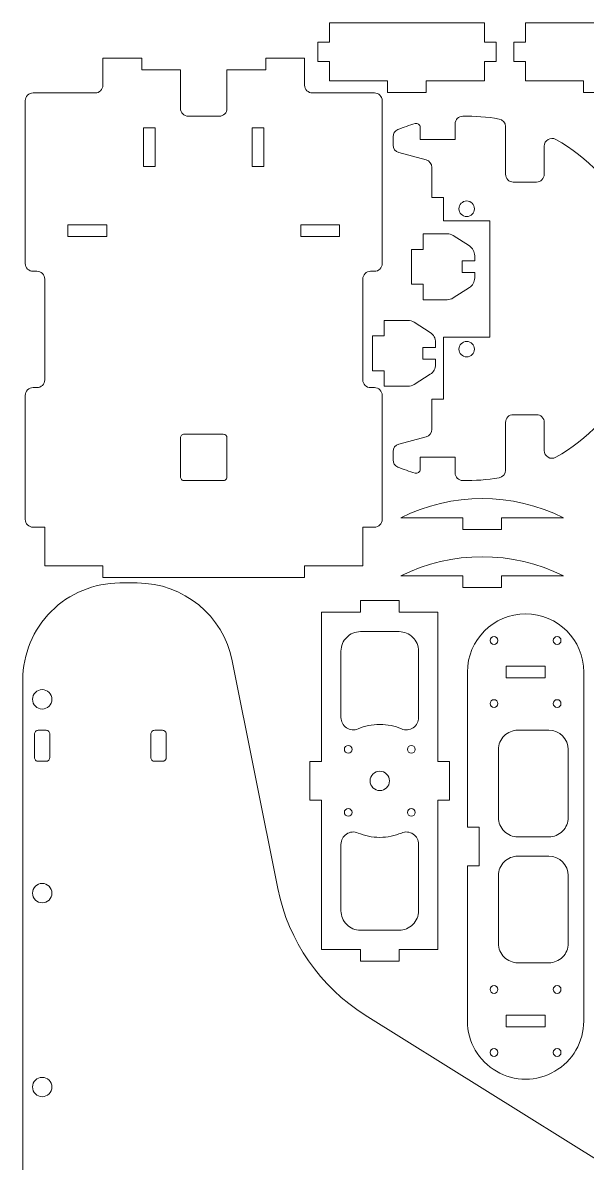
# Model space of a CAD drawing. Header units: inches. Extents: x -11.8 to 10.4, y -8.8 to 8.9.
# Drawn here: x -11.8 to -6.08, y -2.86 to 8.72 of the extents above; entities that cross this region are included whole.
import ezdxf

# ---------------------------------------------------------------- set-up
doc = ezdxf.new("R2010")
doc.units = ezdxf.units.IN
doc.header["$MEASUREMENT"] = 0
doc.layers.add('Layer 1', color=7, linetype='Continuous')

msp = doc.modelspace()

# ---------------------------------------------------------------- linework, layer by layer
at = {"layer": 'Layer 1', "color": 1, "lineweight": 9}
for points, knots in [([(-8.693, 8.131), (-8.693, 8.131), (-8.693, 8.328), (-8.693, 8.328), (-8.693, 8.328), (-8.693, 8.328), (-8.811, 8.328), (-8.811, 8.328), (-8.811, 8.328), (-8.811, 8.328), (-8.811, 8.525), (-8.811, 8.525), (-8.811, 8.525), (-8.811, 8.525), (-8.693, 8.525), (-8.693, 8.525), (-8.693, 8.525), (-8.693, 8.525), (-8.693, 8.721), (-8.693, 8.721), (-8.693, 8.721), (-8.693, 8.721), (-7.118, 8.721), (-7.118, 8.721), (-7.118, 8.721), (-7.118, 8.721), (-7.118, 8.525), (-7.118, 8.525), (-7.118, 8.525), (-7.118, 8.525), (-7, 8.525), (-7, 8.525), (-7, 8.525), (-7, 8.525), (-7, 8.328), (-7, 8.328), (-7, 8.328), (-7, 8.328), (-7.118, 8.328), (-7.118, 8.328), (-7.118, 8.328), (-7.118, 8.328), (-7.118, 8.131), (-7.118, 8.131), (-7.118, 8.131), (-7.118, 8.131), (-7.709, 8.131), (-7.709, 8.131), (-7.709, 8.131), (-7.709, 8.131), (-7.709, 8.013), (-7.709, 8.013), (-7.709, 8.013), (-7.709, 8.013), (-8.102, 8.013), (-8.102, 8.013), (-8.102, 8.013), (-8.102, 8.013), (-8.102, 8.131), (-8.102, 8.131), (-8.102, 8.131), (-8.102, 8.131), (-8.693, 8.131), (-8.693, 8.131)], [0, 0, 0, 0, 0.058824, 0.058824, 0.058824, 0.058824, 0.117647, 0.117647, 0.117647, 0.117647, 0.176471, 0.176471, 0.176471, 0.176471, 0.235294, 0.235294, 0.235294, 0.235294, 0.294118, 0.294118, 0.294118, 0.294118, 0.352941, 0.352941, 0.352941, 0.352941, 0.411765, 0.411765, 0.411765, 0.411765, 0.470588, 0.470588, 0.470588, 0.470588, 0.529412, 0.529412, 0.529412, 0.529412, 0.588235, 0.588235, 0.588235, 0.588235, 0.647059, 0.647059, 0.647059, 0.647059, 0.705882, 0.705882, 0.705882, 0.705882, 0.764706, 0.764706, 0.764706, 0.764706, 0.823529, 0.823529, 0.823529, 0.823529, 0.882353, 0.882353, 0.882353, 0.882353, 1, 1, 1, 1]), ([(-6.703, 8.131), (-6.703, 8.131), (-6.703, 8.328), (-6.703, 8.328), (-6.703, 8.328), (-6.703, 8.328), (-6.821, 8.328), (-6.821, 8.328), (-6.821, 8.328), (-6.821, 8.328), (-6.821, 8.525), (-6.821, 8.525), (-6.821, 8.525), (-6.821, 8.525), (-6.703, 8.525), (-6.703, 8.525), (-6.703, 8.525), (-6.703, 8.525), (-6.703, 8.721), (-6.703, 8.721), (-6.703, 8.721), (-6.703, 8.721), (-5.128, 8.721), (-5.128, 8.721), (-5.128, 8.721), (-5.128, 8.721), (-5.128, 8.525), (-5.128, 8.525), (-5.128, 8.525), (-5.128, 8.525), (-5.01, 8.525), (-5.01, 8.525), (-5.01, 8.525), (-5.01, 8.525), (-5.01, 8.328), (-5.01, 8.328), (-5.01, 8.328), (-5.01, 8.328), (-5.128, 8.328), (-5.128, 8.328), (-5.128, 8.328), (-5.128, 8.328), (-5.128, 8.131), (-5.128, 8.131), (-5.128, 8.131), (-5.128, 8.131), (-5.719, 8.131), (-5.719, 8.131), (-5.719, 8.131), (-5.719, 8.131), (-5.719, 8.013), (-5.719, 8.013), (-5.719, 8.013), (-5.719, 8.013), (-6.112, 8.013), (-6.112, 8.013), (-6.112, 8.013), (-6.112, 8.013), (-6.112, 8.131), (-6.112, 8.131), (-6.112, 8.131), (-6.112, 8.131), (-6.703, 8.131), (-6.703, 8.131)], [0, 0, 0, 0, 0.058824, 0.058824, 0.058824, 0.058824, 0.117647, 0.117647, 0.117647, 0.117647, 0.176471, 0.176471, 0.176471, 0.176471, 0.235294, 0.235294, 0.235294, 0.235294, 0.294118, 0.294118, 0.294118, 0.294118, 0.352941, 0.352941, 0.352941, 0.352941, 0.411765, 0.411765, 0.411765, 0.411765, 0.470588, 0.470588, 0.470588, 0.470588, 0.529412, 0.529412, 0.529412, 0.529412, 0.588235, 0.588235, 0.588235, 0.588235, 0.647059, 0.647059, 0.647059, 0.647059, 0.705882, 0.705882, 0.705882, 0.705882, 0.764706, 0.764706, 0.764706, 0.764706, 0.823529, 0.823529, 0.823529, 0.823529, 0.882353, 0.882353, 0.882353, 0.882353, 1, 1, 1, 1]), ([(-8.236, 5.017), (-8.192, 5.017), (-8.157, 4.982), (-8.157, 4.938), (-8.157, 4.938), (-8.157, 4.938), (-8.157, 3.679), (-8.157, 3.679), (-8.157, 3.679), (-8.157, 3.658), (-8.165, 3.638), (-8.18, 3.623), (-8.18, 3.623), (-8.195, 3.608), (-8.215, 3.6), (-8.236, 3.6), (-8.236, 3.6), (-8.236, 3.6), (-8.354, 3.6), (-8.354, 3.6), (-8.354, 3.6), (-8.354, 3.6), (-8.354, 3.206), (-8.354, 3.206), (-8.354, 3.206), (-8.354, 3.206), (-8.944, 3.206), (-8.944, 3.206), (-8.944, 3.206), (-8.944, 3.206), (-8.944, 3.088), (-8.944, 3.088), (-8.944, 3.088), (-8.944, 3.088), (-10.992, 3.088), (-10.992, 3.088), (-10.992, 3.088), (-10.992, 3.088), (-10.992, 3.206), (-10.992, 3.206), (-10.992, 3.206), (-10.992, 3.206), (-11.582, 3.206), (-11.582, 3.206), (-11.582, 3.206), (-11.582, 3.206), (-11.582, 3.6), (-11.582, 3.6), (-11.582, 3.6), (-11.582, 3.6), (-11.7, 3.6), (-11.7, 3.6), (-11.7, 3.6), (-11.721, 3.6), (-11.741, 3.608), (-11.756, 3.623), (-11.756, 3.623), (-11.771, 3.638), (-11.779, 3.658), (-11.779, 3.679), (-11.779, 3.679), (-11.779, 3.679), (-11.779, 4.938), (-11.779, 4.938), (-11.779, 4.938), (-11.779, 4.959), (-11.771, 4.979), (-11.756, 4.994), (-11.756, 4.994), (-11.741, 5.009), (-11.721, 5.017), (-11.7, 5.017), (-11.7, 5.017), (-11.7, 5.017), (-11.661, 5.017), (-11.661, 5.017), (-11.661, 5.017), (-11.64, 5.017), (-11.62, 5.025), (-11.605, 5.04), (-11.605, 5.04), (-11.59, 5.055), (-11.582, 5.075), (-11.582, 5.096), (-11.582, 5.096), (-11.582, 5.096), (-11.582, 6.119), (-11.582, 6.119), (-11.582, 6.119), (-11.582, 6.163), (-11.617, 6.198), (-11.661, 6.198), (-11.661, 6.198), (-11.661, 6.198), (-11.7, 6.198), (-11.7, 6.198), (-11.7, 6.198), (-11.721, 6.198), (-11.741, 6.207), (-11.756, 6.221), (-11.756, 6.221), (-11.771, 6.236), (-11.779, 6.256), (-11.779, 6.277), (-11.779, 6.277), (-11.779, 6.277), (-11.779, 7.931), (-11.779, 7.931), (-11.779, 7.931), (-11.779, 7.951), (-11.771, 7.971), (-11.756, 7.986), (-11.756, 7.986), (-11.741, 8.001), (-11.721, 8.009), (-11.7, 8.009), (-11.7, 8.009), (-11.7, 8.009), (-11.07, 8.009), (-11.07, 8.009), (-11.07, 8.009), (-11.049, 8.009), (-11.029, 8.018), (-11.015, 8.032), (-11.015, 8.032), (-11, 8.047), (-10.992, 8.067), (-10.992, 8.088), (-10.992, 8.088), (-10.992, 8.088), (-10.992, 8.364), (-10.992, 8.364), (-10.992, 8.364), (-10.992, 8.364), (-10.598, 8.364), (-10.598, 8.364), (-10.598, 8.364), (-10.598, 8.364), (-10.598, 8.245), (-10.598, 8.245), (-10.598, 8.245), (-10.598, 8.245), (-10.204, 8.245), (-10.204, 8.245), (-10.204, 8.245), (-10.204, 8.245), (-10.204, 7.852), (-10.204, 7.852), (-10.204, 7.852), (-10.204, 7.831), (-10.196, 7.811), (-10.181, 7.796), (-10.181, 7.796), (-10.166, 7.781), (-10.146, 7.773), (-10.125, 7.773), (-10.125, 7.773), (-10.125, 7.773), (-9.81, 7.773), (-9.81, 7.773), (-9.81, 7.773), (-9.79, 7.773), (-9.77, 7.781), (-9.755, 7.796), (-9.755, 7.796), (-9.74, 7.811), (-9.732, 7.831), (-9.732, 7.852), (-9.732, 7.852), (-9.732, 7.852), (-9.732, 8.245), (-9.732, 8.245), (-9.732, 8.245), (-9.732, 8.245), (-9.338, 8.245), (-9.338, 8.245), (-9.338, 8.245), (-9.338, 8.245), (-9.338, 8.364), (-9.338, 8.364), (-9.338, 8.364), (-9.338, 8.364), (-8.944, 8.364), (-8.944, 8.364), (-8.944, 8.364), (-8.944, 8.364), (-8.944, 8.088), (-8.944, 8.088), (-8.944, 8.088), (-8.944, 8.067), (-8.936, 8.047), (-8.921, 8.032), (-8.921, 8.032), (-8.907, 8.018), (-8.886, 8.009), (-8.866, 8.009), (-8.866, 8.009), (-8.866, 8.009), (-8.236, 8.009), (-8.236, 8.009), (-8.236, 8.009), (-8.192, 8.009), (-8.157, 7.974), (-8.157, 7.931), (-8.157, 7.931), (-8.157, 7.931), (-8.157, 6.277), (-8.157, 6.277), (-8.157, 6.277), (-8.157, 6.256), (-8.165, 6.236), (-8.18, 6.221), (-8.18, 6.221), (-8.195, 6.207), (-8.215, 6.198), (-8.236, 6.198), (-8.236, 6.198), (-8.236, 6.198), (-8.275, 6.198), (-8.275, 6.198), (-8.275, 6.198), (-8.296, 6.198), (-8.316, 6.19), (-8.331, 6.175), (-8.331, 6.175), (-8.346, 6.16), (-8.354, 6.14), (-8.354, 6.119), (-8.354, 6.119), (-8.354, 6.119), (-8.354, 5.096), (-8.354, 5.096), (-8.354, 5.096), (-8.354, 5.075), (-8.346, 5.055), (-8.331, 5.04), (-8.331, 5.04), (-8.316, 5.025), (-8.296, 5.017), (-8.275, 5.017), (-8.275, 5.017), (-8.275, 5.017), (-8.236, 5.017), (-8.236, 5.017)], [0, 0, 0, 0, 0.016129, 0.016129, 0.016129, 0.016129, 0.032258, 0.032258, 0.032258, 0.032258, 0.048387, 0.048387, 0.048387, 0.048387, 0.064516, 0.064516, 0.064516, 0.064516, 0.080645, 0.080645, 0.080645, 0.080645, 0.096774, 0.096774, 0.096774, 0.096774, 0.112903, 0.112903, 0.112903, 0.112903, 0.129032, 0.129032, 0.129032, 0.129032, 0.145161, 0.145161, 0.145161, 0.145161, 0.16129, 0.16129, 0.16129, 0.16129, 0.177419, 0.177419, 0.177419, 0.177419, 0.193548, 0.193548, 0.193548, 0.193548, 0.209677, 0.209677, 0.209677, 0.209677, 0.225806, 0.225806, 0.225806, 0.225806, 0.241935, 0.241935, 0.241935, 0.241935, 0.258065, 0.258065, 0.258065, 0.258065, 0.274194, 0.274194, 0.274194, 0.274194, 0.290323, 0.290323, 0.290323, 0.290323, 0.306452, 0.306452, 0.306452, 0.306452, 0.322581, 0.322581, 0.322581, 0.322581, 0.33871, 0.33871, 0.33871, 0.33871, 0.354839, 0.354839, 0.354839, 0.354839, 0.370968, 0.370968, 0.370968, 0.370968, 0.387097, 0.387097, 0.387097, 0.387097, 0.403226, 0.403226, 0.403226, 0.403226, 0.419355, 0.419355, 0.419355, 0.419355, 0.435484, 0.435484, 0.435484, 0.435484, 0.451613, 0.451613, 0.451613, 0.451613, 0.467742, 0.467742, 0.467742, 0.467742, 0.483871, 0.483871, 0.483871, 0.483871, 0.5, 0.5, 0.5, 0.5, 0.516129, 0.516129, 0.516129, 0.516129, 0.532258, 0.532258, 0.532258, 0.532258, 0.548387, 0.548387, 0.548387, 0.548387, 0.564516, 0.564516, 0.564516, 0.564516, 0.580645, 0.580645, 0.580645, 0.580645, 0.596774, 0.596774, 0.596774, 0.596774, 0.612903, 0.612903, 0.612903, 0.612903, 0.629032, 0.629032, 0.629032, 0.629032, 0.645161, 0.645161, 0.645161, 0.645161, 0.66129, 0.66129, 0.66129, 0.66129, 0.677419, 0.677419, 0.677419, 0.677419, 0.693548, 0.693548, 0.693548, 0.693548, 0.709677, 0.709677, 0.709677, 0.709677, 0.725806, 0.725806, 0.725806, 0.725806, 0.741935, 0.741935, 0.741935, 0.741935, 0.758065, 0.758065, 0.758065, 0.758065, 0.774194, 0.774194, 0.774194, 0.774194, 0.790323, 0.790323, 0.790323, 0.790323, 0.806452, 0.806452, 0.806452, 0.806452, 0.822581, 0.822581, 0.822581, 0.822581, 0.83871, 0.83871, 0.83871, 0.83871, 0.854839, 0.854839, 0.854839, 0.854839, 0.870968, 0.870968, 0.870968, 0.870968, 0.887097, 0.887097, 0.887097, 0.887097, 0.903226, 0.903226, 0.903226, 0.903226, 0.919355, 0.919355, 0.919355, 0.919355, 0.935484, 0.935484, 0.935484, 0.935484, 0.951613, 0.951613, 0.951613, 0.951613, 0.967742, 0.967742, 0.967742, 0.967742, 1, 1, 1, 1]), ([(-5.453, 6.047), (-5.447, 5.965), (-5.447, 5.882), (-5.453, 5.8), (-5.453, 5.8), (-5.456, 5.759), (-5.49, 5.727), (-5.531, 5.727), (-5.531, 5.727), (-5.531, 5.727), (-5.762, 5.727), (-5.762, 5.727), (-5.762, 5.727), (-5.762, 5.727), (-5.762, 5.097), (-5.762, 5.097), (-5.762, 5.097), (-5.762, 5.097), (-5.644, 5.097), (-5.644, 5.097), (-5.644, 5.097), (-5.809, 4.765), (-6.071, 4.491), (-6.394, 4.309), (-6.394, 4.309), (-6.419, 4.296), (-6.449, 4.296), (-6.473, 4.31), (-6.473, 4.31), (-6.497, 4.324), (-6.512, 4.35), (-6.512, 4.378), (-6.512, 4.378), (-6.512, 4.378), (-6.512, 4.664), (-6.512, 4.664), (-6.512, 4.664), (-6.512, 4.684), (-6.52, 4.704), (-6.535, 4.719), (-6.535, 4.719), (-6.55, 4.734), (-6.57, 4.742), (-6.59, 4.742), (-6.59, 4.742), (-6.59, 4.742), (-6.827, 4.742), (-6.827, 4.742), (-6.827, 4.742), (-6.848, 4.742), (-6.868, 4.734), (-6.882, 4.719), (-6.882, 4.719), (-6.897, 4.704), (-6.905, 4.684), (-6.905, 4.664), (-6.905, 4.664), (-6.905, 4.664), (-6.905, 4.18), (-6.905, 4.18), (-6.905, 4.18), (-6.905, 4.142), (-6.933, 4.109), (-6.97, 4.102), (-6.97, 4.102), (-7.092, 4.08), (-7.216, 4.071), (-7.34, 4.073), (-7.34, 4.073), (-7.383, 4.074), (-7.417, 4.109), (-7.417, 4.152), (-7.417, 4.152), (-7.417, 4.152), (-7.417, 4.309), (-7.417, 4.309), (-7.417, 4.309), (-7.417, 4.309), (-7.772, 4.309), (-7.772, 4.309), (-7.772, 4.309), (-7.772, 4.309), (-7.772, 4.186), (-7.772, 4.186), (-7.772, 4.186), (-7.772, 4.174), (-7.777, 4.162), (-7.787, 4.155), (-7.787, 4.155), (-7.797, 4.147), (-7.81, 4.145), (-7.822, 4.148), (-7.822, 4.148), (-7.882, 4.166), (-7.941, 4.187), (-7.998, 4.21), (-7.998, 4.21), (-8.028, 4.222), (-8.047, 4.251), (-8.047, 4.283), (-8.047, 4.283), (-8.047, 4.283), (-8.047, 4.367), (-8.047, 4.367), (-8.047, 4.367), (-8.047, 4.403), (-8.023, 4.434), (-7.989, 4.443), (-7.989, 4.443), (-7.989, 4.443), (-7.712, 4.518), (-7.712, 4.518), (-7.712, 4.518), (-7.677, 4.527), (-7.653, 4.558), (-7.653, 4.594), (-7.653, 4.594), (-7.653, 4.594), (-7.653, 4.9), (-7.653, 4.9), (-7.653, 4.9), (-7.653, 4.9), (-7.535, 4.9), (-7.535, 4.9), (-7.535, 4.9), (-7.535, 4.9), (-7.535, 5.53), (-7.535, 5.53), (-7.535, 5.53), (-7.535, 5.53), (-7.063, 5.53), (-7.063, 5.53), (-7.063, 5.53), (-7.063, 5.53), (-7.063, 6.711), (-7.063, 6.711), (-7.063, 6.711), (-7.063, 6.711), (-7.535, 6.711), (-7.535, 6.711), (-7.535, 6.711), (-7.535, 6.711), (-7.535, 6.947), (-7.535, 6.947), (-7.535, 6.947), (-7.535, 6.947), (-7.653, 6.947), (-7.653, 6.947), (-7.653, 6.947), (-7.653, 6.947), (-7.653, 7.253), (-7.653, 7.253), (-7.653, 7.253), (-7.653, 7.289), (-7.677, 7.32), (-7.712, 7.329), (-7.712, 7.329), (-7.712, 7.329), (-7.989, 7.403), (-7.989, 7.403), (-7.989, 7.403), (-8.023, 7.413), (-8.047, 7.444), (-8.047, 7.479), (-8.047, 7.479), (-8.047, 7.479), (-8.047, 7.564), (-8.047, 7.564), (-8.047, 7.564), (-8.047, 7.596), (-8.028, 7.625), (-7.998, 7.637), (-7.998, 7.637), (-7.941, 7.66), (-7.882, 7.681), (-7.822, 7.698), (-7.822, 7.698), (-7.81, 7.702), (-7.797, 7.7), (-7.787, 7.692), (-7.787, 7.692), (-7.777, 7.685), (-7.772, 7.673), (-7.772, 7.661), (-7.772, 7.661), (-7.772, 7.661), (-7.772, 7.538), (-7.772, 7.538), (-7.772, 7.538), (-7.772, 7.538), (-7.417, 7.538), (-7.417, 7.538), (-7.417, 7.538), (-7.417, 7.538), (-7.417, 7.695), (-7.417, 7.695), (-7.417, 7.695), (-7.417, 7.737), (-7.383, 7.772), (-7.34, 7.773), (-7.34, 7.773), (-7.216, 7.776), (-7.092, 7.766), (-6.97, 7.744), (-6.97, 7.744), (-6.933, 7.738), (-6.905, 7.705), (-6.905, 7.667), (-6.905, 7.667), (-6.905, 7.667), (-6.905, 7.183), (-6.905, 7.183), (-6.905, 7.183), (-6.905, 7.162), (-6.897, 7.142), (-6.882, 7.128), (-6.882, 7.128), (-6.868, 7.113), (-6.848, 7.104), (-6.827, 7.104), (-6.827, 7.104), (-6.827, 7.104), (-6.59, 7.104), (-6.59, 7.104), (-6.59, 7.104), (-6.547, 7.104), (-6.512, 7.14), (-6.512, 7.183), (-6.512, 7.183), (-6.512, 7.183), (-6.512, 7.469), (-6.512, 7.469), (-6.512, 7.469), (-6.512, 7.497), (-6.497, 7.523), (-6.473, 7.537), (-6.473, 7.537), (-6.449, 7.551), (-6.419, 7.551), (-6.394, 7.538), (-6.394, 7.538), (-6.071, 7.356), (-5.809, 7.082), (-5.644, 6.75), (-5.644, 6.75), (-5.644, 6.75), (-5.762, 6.75), (-5.762, 6.75), (-5.762, 6.75), (-5.762, 6.75), (-5.762, 6.12), (-5.762, 6.12), (-5.762, 6.12), (-5.762, 6.12), (-5.531, 6.12), (-5.531, 6.12), (-5.531, 6.12), (-5.49, 6.12), (-5.456, 6.088), (-5.453, 6.047)], [0, 0, 0, 0, 0.015152, 0.015152, 0.015152, 0.015152, 0.030303, 0.030303, 0.030303, 0.030303, 0.045455, 0.045455, 0.045455, 0.045455, 0.060606, 0.060606, 0.060606, 0.060606, 0.075758, 0.075758, 0.075758, 0.075758, 0.090909, 0.090909, 0.090909, 0.090909, 0.106061, 0.106061, 0.106061, 0.106061, 0.121212, 0.121212, 0.121212, 0.121212, 0.136364, 0.136364, 0.136364, 0.136364, 0.151515, 0.151515, 0.151515, 0.151515, 0.166667, 0.166667, 0.166667, 0.166667, 0.181818, 0.181818, 0.181818, 0.181818, 0.19697, 0.19697, 0.19697, 0.19697, 0.212121, 0.212121, 0.212121, 0.212121, 0.227273, 0.227273, 0.227273, 0.227273, 0.242424, 0.242424, 0.242424, 0.242424, 0.257576, 0.257576, 0.257576, 0.257576, 0.272727, 0.272727, 0.272727, 0.272727, 0.287879, 0.287879, 0.287879, 0.287879, 0.30303, 0.30303, 0.30303, 0.30303, 0.318182, 0.318182, 0.318182, 0.318182, 0.333333, 0.333333, 0.333333, 0.333333, 0.348485, 0.348485, 0.348485, 0.348485, 0.363636, 0.363636, 0.363636, 0.363636, 0.378788, 0.378788, 0.378788, 0.378788, 0.393939, 0.393939, 0.393939, 0.393939, 0.409091, 0.409091, 0.409091, 0.409091, 0.424242, 0.424242, 0.424242, 0.424242, 0.439394, 0.439394, 0.439394, 0.439394, 0.454545, 0.454545, 0.454545, 0.454545, 0.469697, 0.469697, 0.469697, 0.469697, 0.484848, 0.484848, 0.484848, 0.484848, 0.5, 0.5, 0.5, 0.5, 0.515152, 0.515152, 0.515152, 0.515152, 0.530303, 0.530303, 0.530303, 0.530303, 0.545455, 0.545455, 0.545455, 0.545455, 0.560606, 0.560606, 0.560606, 0.560606, 0.575758, 0.575758, 0.575758, 0.575758, 0.590909, 0.590909, 0.590909, 0.590909, 0.606061, 0.606061, 0.606061, 0.606061, 0.621212, 0.621212, 0.621212, 0.621212, 0.636364, 0.636364, 0.636364, 0.636364, 0.651515, 0.651515, 0.651515, 0.651515, 0.666667, 0.666667, 0.666667, 0.666667, 0.681818, 0.681818, 0.681818, 0.681818, 0.69697, 0.69697, 0.69697, 0.69697, 0.712121, 0.712121, 0.712121, 0.712121, 0.727273, 0.727273, 0.727273, 0.727273, 0.742424, 0.742424, 0.742424, 0.742424, 0.757576, 0.757576, 0.757576, 0.757576, 0.772727, 0.772727, 0.772727, 0.772727, 0.787879, 0.787879, 0.787879, 0.787879, 0.80303, 0.80303, 0.80303, 0.80303, 0.818182, 0.818182, 0.818182, 0.818182, 0.833333, 0.833333, 0.833333, 0.833333, 0.848485, 0.848485, 0.848485, 0.848485, 0.863636, 0.863636, 0.863636, 0.863636, 0.878788, 0.878788, 0.878788, 0.878788, 0.893939, 0.893939, 0.893939, 0.893939, 0.909091, 0.909091, 0.909091, 0.909091, 0.924242, 0.924242, 0.924242, 0.924242, 0.939394, 0.939394, 0.939394, 0.939394, 0.954545, 0.954545, 0.954545, 0.954545, 0.969697, 0.969697, 0.969697, 0.969697, 1, 1, 1, 1]), ([(-10.578, 7.261), (-10.578, 7.261), (-10.578, 7.655), (-10.578, 7.655), (-10.578, 7.655), (-10.578, 7.655), (-10.46, 7.655), (-10.46, 7.655), (-10.46, 7.655), (-10.46, 7.655), (-10.46, 7.261), (-10.46, 7.261), (-10.46, 7.261), (-10.46, 7.261), (-10.578, 7.261), (-10.578, 7.261)], [0, 0, 0, 0, 0.2, 0.2, 0.2, 0.2, 0.4, 0.4, 0.4, 0.4, 0.6, 0.6, 0.6, 0.6, 1, 1, 1, 1]), ([(-9.476, 7.261), (-9.476, 7.261), (-9.476, 7.655), (-9.476, 7.655), (-9.476, 7.655), (-9.476, 7.655), (-9.358, 7.655), (-9.358, 7.655), (-9.358, 7.655), (-9.358, 7.655), (-9.358, 7.261), (-9.358, 7.261), (-9.358, 7.261), (-9.358, 7.261), (-9.476, 7.261), (-9.476, 7.261)], [0, 0, 0, 0, 0.2, 0.2, 0.2, 0.2, 0.4, 0.4, 0.4, 0.4, 0.6, 0.6, 0.6, 0.6, 1, 1, 1, 1]), ([(-7.22, 6.833), (-7.22, 6.876), (-7.256, 6.912), (-7.299, 6.912), (-7.299, 6.912), (-7.343, 6.912), (-7.378, 6.876), (-7.378, 6.833), (-7.378, 6.833), (-7.378, 6.789), (-7.343, 6.754), (-7.299, 6.754), (-7.299, 6.754), (-7.256, 6.754), (-7.22, 6.789), (-7.22, 6.833)], [0, 0, 0, 0, 0.2, 0.2, 0.2, 0.2, 0.4, 0.4, 0.4, 0.4, 0.6, 0.6, 0.6, 0.6, 1, 1, 1, 1]), ([(-11.346, 6.553), (-11.346, 6.553), (-11.346, 6.671), (-11.346, 6.671), (-11.346, 6.671), (-11.346, 6.671), (-10.952, 6.671), (-10.952, 6.671), (-10.952, 6.671), (-10.952, 6.671), (-10.952, 6.553), (-10.952, 6.553), (-10.952, 6.553), (-10.952, 6.553), (-11.346, 6.553), (-11.346, 6.553)], [0, 0, 0, 0, 0.2, 0.2, 0.2, 0.2, 0.4, 0.4, 0.4, 0.4, 0.6, 0.6, 0.6, 0.6, 1, 1, 1, 1]), ([(-8.984, 6.553), (-8.984, 6.553), (-8.984, 6.671), (-8.984, 6.671), (-8.984, 6.671), (-8.984, 6.671), (-8.59, 6.671), (-8.59, 6.671), (-8.59, 6.671), (-8.59, 6.671), (-8.59, 6.553), (-8.59, 6.553), (-8.59, 6.553), (-8.59, 6.553), (-8.984, 6.553), (-8.984, 6.553)], [0, 0, 0, 0, 0.2, 0.2, 0.2, 0.2, 0.4, 0.4, 0.4, 0.4, 0.6, 0.6, 0.6, 0.6, 1, 1, 1, 1]), ([(-7.74, 6.578), (-7.74, 6.578), (-7.499, 6.578), (-7.499, 6.578), (-7.499, 6.578), (-7.476, 6.578), (-7.454, 6.572), (-7.435, 6.56), (-7.435, 6.56), (-7.435, 6.56), (-7.272, 6.456), (-7.272, 6.456), (-7.272, 6.456), (-7.239, 6.434), (-7.218, 6.397), (-7.218, 6.356), (-7.218, 6.356), (-7.218, 6.356), (-7.218, 6.303), (-7.218, 6.303), (-7.218, 6.303), (-7.218, 6.303), (-7.346, 6.303), (-7.346, 6.303), (-7.346, 6.303), (-7.346, 6.303), (-7.346, 6.185), (-7.346, 6.185), (-7.346, 6.185), (-7.346, 6.185), (-7.218, 6.185), (-7.218, 6.185), (-7.218, 6.185), (-7.218, 6.185), (-7.218, 6.131), (-7.218, 6.131), (-7.218, 6.131), (-7.218, 6.091), (-7.239, 6.053), (-7.272, 6.032), (-7.272, 6.032), (-7.272, 6.032), (-7.435, 5.928), (-7.435, 5.928), (-7.435, 5.928), (-7.454, 5.916), (-7.476, 5.909), (-7.499, 5.909), (-7.499, 5.909), (-7.499, 5.909), (-7.74, 5.909), (-7.74, 5.909), (-7.74, 5.909), (-7.74, 5.909), (-7.74, 6.067), (-7.74, 6.067), (-7.74, 6.067), (-7.74, 6.067), (-7.858, 6.067), (-7.858, 6.067), (-7.858, 6.067), (-7.858, 6.067), (-7.858, 6.421), (-7.858, 6.421), (-7.858, 6.421), (-7.858, 6.421), (-7.74, 6.421), (-7.74, 6.421), (-7.74, 6.421), (-7.74, 6.421), (-7.74, 6.578), (-7.74, 6.578)], [0, 0, 0, 0, 0.052632, 0.052632, 0.052632, 0.052632, 0.105263, 0.105263, 0.105263, 0.105263, 0.157895, 0.157895, 0.157895, 0.157895, 0.210526, 0.210526, 0.210526, 0.210526, 0.263158, 0.263158, 0.263158, 0.263158, 0.315789, 0.315789, 0.315789, 0.315789, 0.368421, 0.368421, 0.368421, 0.368421, 0.421053, 0.421053, 0.421053, 0.421053, 0.473684, 0.473684, 0.473684, 0.473684, 0.526316, 0.526316, 0.526316, 0.526316, 0.578947, 0.578947, 0.578947, 0.578947, 0.631579, 0.631579, 0.631579, 0.631579, 0.684211, 0.684211, 0.684211, 0.684211, 0.736842, 0.736842, 0.736842, 0.736842, 0.789474, 0.789474, 0.789474, 0.789474, 0.842105, 0.842105, 0.842105, 0.842105, 0.894737, 0.894737, 0.894737, 0.894737, 1, 1, 1, 1]), ([(-8.137, 5.699), (-8.137, 5.699), (-7.896, 5.699), (-7.896, 5.699), (-7.896, 5.699), (-7.874, 5.699), (-7.851, 5.693), (-7.832, 5.681), (-7.832, 5.681), (-7.832, 5.681), (-7.67, 5.577), (-7.67, 5.577), (-7.67, 5.577), (-7.636, 5.555), (-7.615, 5.518), (-7.615, 5.477), (-7.615, 5.477), (-7.615, 5.477), (-7.615, 5.424), (-7.615, 5.424), (-7.615, 5.424), (-7.615, 5.424), (-7.743, 5.424), (-7.743, 5.424), (-7.743, 5.424), (-7.743, 5.424), (-7.743, 5.306), (-7.743, 5.306), (-7.743, 5.306), (-7.743, 5.306), (-7.615, 5.306), (-7.615, 5.306), (-7.615, 5.306), (-7.615, 5.306), (-7.615, 5.252), (-7.615, 5.252), (-7.615, 5.252), (-7.615, 5.212), (-7.636, 5.174), (-7.67, 5.153), (-7.67, 5.153), (-7.67, 5.153), (-7.832, 5.049), (-7.832, 5.049), (-7.832, 5.049), (-7.851, 5.037), (-7.874, 5.03), (-7.896, 5.03), (-7.896, 5.03), (-7.896, 5.03), (-8.137, 5.03), (-8.137, 5.03), (-8.137, 5.03), (-8.137, 5.03), (-8.137, 5.188), (-8.137, 5.188), (-8.137, 5.188), (-8.137, 5.188), (-8.255, 5.188), (-8.255, 5.188), (-8.255, 5.188), (-8.255, 5.188), (-8.255, 5.542), (-8.255, 5.542), (-8.255, 5.542), (-8.255, 5.542), (-8.137, 5.542), (-8.137, 5.542), (-8.137, 5.542), (-8.137, 5.542), (-8.137, 5.699), (-8.137, 5.699)], [0, 0, 0, 0, 0.052632, 0.052632, 0.052632, 0.052632, 0.105263, 0.105263, 0.105263, 0.105263, 0.157895, 0.157895, 0.157895, 0.157895, 0.210526, 0.210526, 0.210526, 0.210526, 0.263158, 0.263158, 0.263158, 0.263158, 0.315789, 0.315789, 0.315789, 0.315789, 0.368421, 0.368421, 0.368421, 0.368421, 0.421053, 0.421053, 0.421053, 0.421053, 0.473684, 0.473684, 0.473684, 0.473684, 0.526316, 0.526316, 0.526316, 0.526316, 0.578947, 0.578947, 0.578947, 0.578947, 0.631579, 0.631579, 0.631579, 0.631579, 0.684211, 0.684211, 0.684211, 0.684211, 0.736842, 0.736842, 0.736842, 0.736842, 0.789474, 0.789474, 0.789474, 0.789474, 0.842105, 0.842105, 0.842105, 0.842105, 0.894737, 0.894737, 0.894737, 0.894737, 1, 1, 1, 1]), ([(-7.22, 5.408), (-7.22, 5.451), (-7.256, 5.486), (-7.299, 5.486), (-7.299, 5.486), (-7.343, 5.486), (-7.378, 5.451), (-7.378, 5.408), (-7.378, 5.408), (-7.378, 5.364), (-7.343, 5.329), (-7.299, 5.329), (-7.299, 5.329), (-7.256, 5.329), (-7.22, 5.364), (-7.22, 5.408)], [0, 0, 0, 0, 0.2, 0.2, 0.2, 0.2, 0.4, 0.4, 0.4, 0.4, 0.6, 0.6, 0.6, 0.6, 1, 1, 1, 1]), ([(-9.771, 4.072), (-9.771, 4.072), (-10.165, 4.072), (-10.165, 4.072), (-10.165, 4.072), (-10.175, 4.072), (-10.185, 4.076), (-10.193, 4.084), (-10.193, 4.084), (-10.2, 4.091), (-10.204, 4.101), (-10.204, 4.112), (-10.204, 4.112), (-10.204, 4.112), (-10.204, 4.505), (-10.204, 4.505), (-10.204, 4.505), (-10.204, 4.516), (-10.2, 4.526), (-10.193, 4.533), (-10.193, 4.533), (-10.185, 4.541), (-10.175, 4.545), (-10.165, 4.545), (-10.165, 4.545), (-10.165, 4.545), (-9.771, 4.545), (-9.771, 4.545), (-9.771, 4.545), (-9.749, 4.545), (-9.732, 4.527), (-9.732, 4.505), (-9.732, 4.505), (-9.732, 4.505), (-9.732, 4.112), (-9.732, 4.112), (-9.732, 4.112), (-9.732, 4.101), (-9.736, 4.091), (-9.743, 4.084), (-9.743, 4.084), (-9.751, 4.076), (-9.761, 4.072), (-9.771, 4.072)], [0, 0, 0, 0, 0.083333, 0.083333, 0.083333, 0.083333, 0.166667, 0.166667, 0.166667, 0.166667, 0.25, 0.25, 0.25, 0.25, 0.333333, 0.333333, 0.333333, 0.333333, 0.416667, 0.416667, 0.416667, 0.416667, 0.5, 0.5, 0.5, 0.5, 0.583333, 0.583333, 0.583333, 0.583333, 0.666667, 0.666667, 0.666667, 0.666667, 0.75, 0.75, 0.75, 0.75, 0.833333, 0.833333, 0.833333, 0.833333, 1, 1, 1, 1]), ([(-7.969, 3.695), (-7.448, 3.955), (-6.836, 3.955), (-6.315, 3.695), (-6.315, 3.695), (-6.315, 3.695), (-6.945, 3.695), (-6.945, 3.695), (-6.945, 3.695), (-6.945, 3.695), (-6.945, 3.577), (-6.945, 3.577), (-6.945, 3.577), (-6.945, 3.577), (-7.339, 3.577), (-7.339, 3.577), (-7.339, 3.577), (-7.339, 3.577), (-7.339, 3.695), (-7.339, 3.695), (-7.339, 3.695), (-7.339, 3.695), (-7.969, 3.695), (-7.969, 3.695)], [0, 0, 0, 0, 0.142857, 0.142857, 0.142857, 0.142857, 0.285714, 0.285714, 0.285714, 0.285714, 0.428571, 0.428571, 0.428571, 0.428571, 0.571429, 0.571429, 0.571429, 0.571429, 0.714286, 0.714286, 0.714286, 0.714286, 1, 1, 1, 1]), ([(-7.969, 3.104), (-7.448, 3.364), (-6.836, 3.364), (-6.315, 3.104), (-6.315, 3.104), (-6.315, 3.104), (-6.945, 3.104), (-6.945, 3.104), (-6.945, 3.104), (-6.945, 3.104), (-6.945, 2.986), (-6.945, 2.986), (-6.945, 2.986), (-6.945, 2.986), (-7.339, 2.986), (-7.339, 2.986), (-7.339, 2.986), (-7.339, 2.986), (-7.339, 3.104), (-7.339, 3.104), (-7.339, 3.104), (-7.339, 3.104), (-7.969, 3.104), (-7.969, 3.104)], [0, 0, 0, 0, 0.142857, 0.142857, 0.142857, 0.142857, 0.285714, 0.285714, 0.285714, 0.285714, 0.428571, 0.428571, 0.428571, 0.428571, 0.571429, 0.571429, 0.571429, 0.571429, 0.714286, 0.714286, 0.714286, 0.714286, 1, 1, 1, 1]), ([(7.881, -4.221), (7.881, -4.221), (7.881, 2.049), (7.881, 2.049), (7.881, 2.049), (7.881, 2.31), (7.777, 2.56), (7.592, 2.745), (7.592, 2.745), (7.408, 2.929), (7.157, 3.033), (6.896, 3.033), (6.896, 3.033), (6.896, 3.033), (6.719, 3.033), (6.719, 3.033), (6.719, 3.033), (6.25, 3.033), (5.846, 2.702), (5.754, 2.242), (5.754, 2.242), (5.754, 2.242), (5.291, -0.071), (5.291, -0.071), (5.291, -0.071), (5.185, -0.603), (4.864, -1.067), (4.404, -1.354), (4.404, -1.354), (4.404, -1.354), (1.975, -2.873), (1.975, -2.873), (1.975, -2.873), (1.975, -2.873), (-5.899, -2.873), (-5.899, -2.873), (-5.899, -2.873), (-5.899, -2.873), (-8.328, -1.354), (-8.328, -1.354), (-8.328, -1.354), (-8.788, -1.067), (-9.109, -0.603), (-9.215, -0.071), (-9.215, -0.071), (-9.215, -0.071), (-9.678, 2.242), (-9.678, 2.242), (-9.678, 2.242), (-9.77, 2.702), (-10.174, 3.033), (-10.643, 3.033), (-10.643, 3.033), (-10.643, 3.033), (-10.82, 3.033), (-10.82, 3.033), (-10.82, 3.033), (-11.081, 3.033), (-11.332, 2.929), (-11.516, 2.745), (-11.516, 2.745), (-11.701, 2.56), (-11.804, 2.31), (-11.804, 2.049), (-11.804, 2.049), (-11.804, 2.049), (-11.804, -4.221), (-11.804, -4.221), (-11.804, -4.221), (-11.804, -4.625), (-11.68, -5.019), (-11.449, -5.35), (-11.449, -5.35), (-11.449, -5.35), (-9.636, -7.939), (-9.636, -7.939), (-9.636, -7.939), (-9.268, -8.465), (-8.666, -8.778), (-8.024, -8.778), (-8.024, -8.778), (-8.024, -8.778), (4.1, -8.778), (4.1, -8.778), (4.1, -8.778), (4.742, -8.778), (5.344, -8.465), (5.713, -7.939), (5.713, -7.939), (5.713, -7.939), (7.525, -5.35), (7.525, -5.35), (7.525, -5.35), (7.756, -5.019), (7.881, -4.625), (7.881, -4.221)], [0, 0, 0, 0, 0.04, 0.04, 0.04, 0.04, 0.08, 0.08, 0.08, 0.08, 0.12, 0.12, 0.12, 0.12, 0.16, 0.16, 0.16, 0.16, 0.2, 0.2, 0.2, 0.2, 0.24, 0.24, 0.24, 0.24, 0.28, 0.28, 0.28, 0.28, 0.32, 0.32, 0.32, 0.32, 0.36, 0.36, 0.36, 0.36, 0.4, 0.4, 0.4, 0.4, 0.44, 0.44, 0.44, 0.44, 0.48, 0.48, 0.48, 0.48, 0.52, 0.52, 0.52, 0.52, 0.56, 0.56, 0.56, 0.56, 0.6, 0.6, 0.6, 0.6, 0.64, 0.64, 0.64, 0.64, 0.68, 0.68, 0.68, 0.68, 0.72, 0.72, 0.72, 0.72, 0.76, 0.76, 0.76, 0.76, 0.8, 0.8, 0.8, 0.8, 0.84, 0.84, 0.84, 0.84, 0.88, 0.88, 0.88, 0.88, 0.92, 0.92, 0.92, 0.92, 1, 1, 1, 1]), ([(-7.591, -0.689), (-7.591, -0.689), (-7.985, -0.689), (-7.985, -0.689), (-7.985, -0.689), (-7.985, -0.689), (-7.985, -0.808), (-7.985, -0.808), (-7.985, -0.808), (-7.985, -0.808), (-8.378, -0.808), (-8.378, -0.808), (-8.378, -0.808), (-8.378, -0.808), (-8.378, -0.689), (-8.378, -0.689), (-8.378, -0.689), (-8.378, -0.689), (-8.772, -0.689), (-8.772, -0.689), (-8.772, -0.689), (-8.772, -0.689), (-8.772, 0.826), (-8.772, 0.826), (-8.772, 0.826), (-8.772, 0.826), (-8.89, 0.826), (-8.89, 0.826), (-8.89, 0.826), (-8.89, 0.826), (-8.89, 1.22), (-8.89, 1.22), (-8.89, 1.22), (-8.89, 1.22), (-8.772, 1.22), (-8.772, 1.22), (-8.772, 1.22), (-8.772, 1.22), (-8.772, 2.736), (-8.772, 2.736), (-8.772, 2.736), (-8.772, 2.736), (-8.378, 2.736), (-8.378, 2.736), (-8.378, 2.736), (-8.378, 2.736), (-8.378, 2.854), (-8.378, 2.854), (-8.378, 2.854), (-8.378, 2.854), (-7.985, 2.854), (-7.985, 2.854), (-7.985, 2.854), (-7.985, 2.854), (-7.985, 2.736), (-7.985, 2.736), (-7.985, 2.736), (-7.985, 2.736), (-7.591, 2.736), (-7.591, 2.736), (-7.591, 2.736), (-7.591, 2.736), (-7.591, 1.22), (-7.591, 1.22), (-7.591, 1.22), (-7.591, 1.22), (-7.473, 1.22), (-7.473, 1.22), (-7.473, 1.22), (-7.473, 1.22), (-7.473, 0.826), (-7.473, 0.826), (-7.473, 0.826), (-7.473, 0.826), (-7.591, 0.826), (-7.591, 0.826), (-7.591, 0.826), (-7.591, 0.826), (-7.591, -0.689), (-7.591, -0.689)], [0, 0, 0, 0, 0.047619, 0.047619, 0.047619, 0.047619, 0.095238, 0.095238, 0.095238, 0.095238, 0.142857, 0.142857, 0.142857, 0.142857, 0.190476, 0.190476, 0.190476, 0.190476, 0.238095, 0.238095, 0.238095, 0.238095, 0.285714, 0.285714, 0.285714, 0.285714, 0.333333, 0.333333, 0.333333, 0.333333, 0.380952, 0.380952, 0.380952, 0.380952, 0.428571, 0.428571, 0.428571, 0.428571, 0.47619, 0.47619, 0.47619, 0.47619, 0.52381, 0.52381, 0.52381, 0.52381, 0.571429, 0.571429, 0.571429, 0.571429, 0.619048, 0.619048, 0.619048, 0.619048, 0.666667, 0.666667, 0.666667, 0.666667, 0.714286, 0.714286, 0.714286, 0.714286, 0.761905, 0.761905, 0.761905, 0.761905, 0.809524, 0.809524, 0.809524, 0.809524, 0.857143, 0.857143, 0.857143, 0.857143, 0.904762, 0.904762, 0.904762, 0.904762, 1, 1, 1, 1]), ([(-7.292, 2.129), (-7.292, 2.129), (-7.292, 0.554), (-7.292, 0.554), (-7.292, 0.554), (-7.292, 0.554), (-7.174, 0.554), (-7.174, 0.554), (-7.174, 0.554), (-7.174, 0.554), (-7.174, 0.16), (-7.174, 0.16), (-7.174, 0.16), (-7.174, 0.16), (-7.292, 0.16), (-7.292, 0.16), (-7.292, 0.16), (-7.292, 0.16), (-7.292, -1.415), (-7.292, -1.415), (-7.292, -1.415), (-7.292, -1.626), (-7.179, -1.821), (-6.997, -1.926), (-6.997, -1.926), (-6.814, -2.032), (-6.589, -2.032), (-6.406, -1.926), (-6.406, -1.926), (-6.223, -1.821), (-6.111, -1.626), (-6.111, -1.415), (-6.111, -1.415), (-6.111, -1.415), (-6.111, 2.129), (-6.111, 2.129), (-6.111, 2.129), (-6.111, 2.455), (-6.375, 2.719), (-6.701, 2.719), (-6.701, 2.719), (-7.027, 2.719), (-7.292, 2.455), (-7.292, 2.129)], [0, 0, 0, 0, 0.083333, 0.083333, 0.083333, 0.083333, 0.166667, 0.166667, 0.166667, 0.166667, 0.25, 0.25, 0.25, 0.25, 0.333333, 0.333333, 0.333333, 0.333333, 0.416667, 0.416667, 0.416667, 0.416667, 0.5, 0.5, 0.5, 0.5, 0.583333, 0.583333, 0.583333, 0.583333, 0.666667, 0.666667, 0.666667, 0.666667, 0.75, 0.75, 0.75, 0.75, 0.833333, 0.833333, 0.833333, 0.833333, 1, 1, 1, 1]), ([(-7.985, 2.539), (-7.985, 2.539), (-8.378, 2.539), (-8.378, 2.539), (-8.378, 2.539), (-8.43, 2.539), (-8.481, 2.518), (-8.517, 2.481), (-8.517, 2.481), (-8.554, 2.444), (-8.575, 2.394), (-8.575, 2.342), (-8.575, 2.342), (-8.575, 2.342), (-8.575, 1.667), (-8.575, 1.667), (-8.575, 1.667), (-8.575, 1.624), (-8.555, 1.587), (-8.519, 1.563), (-8.519, 1.563), (-8.484, 1.539), (-8.442, 1.535), (-8.402, 1.552), (-8.402, 1.552), (-8.334, 1.58), (-8.26, 1.596), (-8.181, 1.596), (-8.181, 1.596), (-8.103, 1.596), (-8.029, 1.58), (-7.961, 1.552), (-7.961, 1.552), (-7.921, 1.535), (-7.879, 1.539), (-7.843, 1.563), (-7.843, 1.563), (-7.808, 1.587), (-7.788, 1.624), (-7.788, 1.667), (-7.788, 1.667), (-7.788, 1.667), (-7.788, 2.342), (-7.788, 2.342), (-7.788, 2.342), (-7.788, 2.394), (-7.808, 2.444), (-7.845, 2.481), (-7.845, 2.481), (-7.882, 2.518), (-7.932, 2.539), (-7.985, 2.539)], [0, 0, 0, 0, 0.071429, 0.071429, 0.071429, 0.071429, 0.142857, 0.142857, 0.142857, 0.142857, 0.214286, 0.214286, 0.214286, 0.214286, 0.285714, 0.285714, 0.285714, 0.285714, 0.357143, 0.357143, 0.357143, 0.357143, 0.428571, 0.428571, 0.428571, 0.428571, 0.5, 0.5, 0.5, 0.5, 0.571429, 0.571429, 0.571429, 0.571429, 0.642857, 0.642857, 0.642857, 0.642857, 0.714286, 0.714286, 0.714286, 0.714286, 0.785714, 0.785714, 0.785714, 0.785714, 0.857143, 0.857143, 0.857143, 0.857143, 1, 1, 1, 1]), ([(-7.021, 2.488), (-7.043, 2.488), (-7.061, 2.471), (-7.061, 2.449), (-7.061, 2.449), (-7.061, 2.427), (-7.043, 2.409), (-7.021, 2.409), (-7.021, 2.409), (-7, 2.409), (-6.982, 2.427), (-6.982, 2.449), (-6.982, 2.449), (-6.982, 2.471), (-7, 2.488), (-7.021, 2.488)], [0, 0, 0, 0, 0.2, 0.2, 0.2, 0.2, 0.4, 0.4, 0.4, 0.4, 0.6, 0.6, 0.6, 0.6, 1, 1, 1, 1]), ([(-6.381, 2.488), (-6.403, 2.488), (-6.421, 2.471), (-6.421, 2.449), (-6.421, 2.449), (-6.421, 2.427), (-6.403, 2.409), (-6.381, 2.409), (-6.381, 2.409), (-6.359, 2.409), (-6.342, 2.427), (-6.342, 2.449), (-6.342, 2.449), (-6.342, 2.471), (-6.359, 2.488), (-6.381, 2.488)], [0, 0, 0, 0, 0.2, 0.2, 0.2, 0.2, 0.4, 0.4, 0.4, 0.4, 0.6, 0.6, 0.6, 0.6, 1, 1, 1, 1]), ([(-6.898, 2.07), (-6.898, 2.07), (-6.898, 2.188), (-6.898, 2.188), (-6.898, 2.188), (-6.898, 2.188), (-6.504, 2.188), (-6.504, 2.188), (-6.504, 2.188), (-6.504, 2.188), (-6.504, 2.07), (-6.504, 2.07), (-6.504, 2.07), (-6.504, 2.07), (-6.898, 2.07), (-6.898, 2.07)], [0, 0, 0, 0, 0.2, 0.2, 0.2, 0.2, 0.4, 0.4, 0.4, 0.4, 0.6, 0.6, 0.6, 0.6, 1, 1, 1, 1]), ([(-11.509, 1.852), (-11.509, 1.906), (-11.553, 1.95), (-11.608, 1.95), (-11.608, 1.95), (-11.662, 1.95), (-11.706, 1.906), (-11.706, 1.852), (-11.706, 1.852), (-11.706, 1.797), (-11.662, 1.753), (-11.608, 1.753), (-11.608, 1.753), (-11.553, 1.753), (-11.509, 1.797), (-11.509, 1.852)], [0, 0, 0, 0, 0.2, 0.2, 0.2, 0.2, 0.4, 0.4, 0.4, 0.4, 0.6, 0.6, 0.6, 0.6, 1, 1, 1, 1]), ([(-7.021, 1.848), (-7.043, 1.848), (-7.061, 1.83), (-7.061, 1.808), (-7.061, 1.808), (-7.061, 1.787), (-7.043, 1.769), (-7.021, 1.769), (-7.021, 1.769), (-7, 1.769), (-6.982, 1.787), (-6.982, 1.808), (-6.982, 1.808), (-6.982, 1.83), (-7, 1.848), (-7.021, 1.848)], [0, 0, 0, 0, 0.2, 0.2, 0.2, 0.2, 0.4, 0.4, 0.4, 0.4, 0.6, 0.6, 0.6, 0.6, 1, 1, 1, 1]), ([(-6.381, 1.848), (-6.403, 1.848), (-6.421, 1.83), (-6.421, 1.808), (-6.421, 1.808), (-6.421, 1.787), (-6.403, 1.769), (-6.381, 1.769), (-6.381, 1.769), (-6.359, 1.769), (-6.342, 1.787), (-6.342, 1.808), (-6.342, 1.808), (-6.342, 1.83), (-6.359, 1.848), (-6.381, 1.848)], [0, 0, 0, 0, 0.2, 0.2, 0.2, 0.2, 0.4, 0.4, 0.4, 0.4, 0.6, 0.6, 0.6, 0.6, 1, 1, 1, 1]), ([(-11.647, 1.222), (-11.657, 1.222), (-11.667, 1.226), (-11.675, 1.233), (-11.675, 1.233), (-11.682, 1.241), (-11.686, 1.251), (-11.686, 1.261), (-11.686, 1.261), (-11.686, 1.261), (-11.686, 1.497), (-11.686, 1.497), (-11.686, 1.497), (-11.686, 1.508), (-11.682, 1.518), (-11.675, 1.525), (-11.675, 1.525), (-11.667, 1.533), (-11.657, 1.537), (-11.647, 1.537), (-11.647, 1.537), (-11.647, 1.537), (-11.568, 1.537), (-11.568, 1.537), (-11.568, 1.537), (-11.558, 1.537), (-11.548, 1.533), (-11.54, 1.525), (-11.54, 1.525), (-11.533, 1.518), (-11.529, 1.508), (-11.529, 1.497), (-11.529, 1.497), (-11.529, 1.497), (-11.529, 1.261), (-11.529, 1.261), (-11.529, 1.261), (-11.529, 1.239), (-11.546, 1.222), (-11.568, 1.222), (-11.568, 1.222), (-11.568, 1.222), (-11.647, 1.222), (-11.647, 1.222)], [0, 0, 0, 0, 0.083333, 0.083333, 0.083333, 0.083333, 0.166667, 0.166667, 0.166667, 0.166667, 0.25, 0.25, 0.25, 0.25, 0.333333, 0.333333, 0.333333, 0.333333, 0.416667, 0.416667, 0.416667, 0.416667, 0.5, 0.5, 0.5, 0.5, 0.583333, 0.583333, 0.583333, 0.583333, 0.666667, 0.666667, 0.666667, 0.666667, 0.75, 0.75, 0.75, 0.75, 0.833333, 0.833333, 0.833333, 0.833333, 1, 1, 1, 1]), ([(-10.387, 1.222), (-10.365, 1.222), (-10.348, 1.239), (-10.348, 1.261), (-10.348, 1.261), (-10.348, 1.261), (-10.348, 1.497), (-10.348, 1.497), (-10.348, 1.497), (-10.348, 1.508), (-10.352, 1.518), (-10.359, 1.525), (-10.359, 1.525), (-10.367, 1.533), (-10.377, 1.537), (-10.387, 1.537), (-10.387, 1.537), (-10.387, 1.537), (-10.466, 1.537), (-10.466, 1.537), (-10.466, 1.537), (-10.476, 1.537), (-10.486, 1.533), (-10.494, 1.525), (-10.494, 1.525), (-10.501, 1.518), (-10.505, 1.508), (-10.505, 1.497), (-10.505, 1.497), (-10.505, 1.497), (-10.505, 1.261), (-10.505, 1.261), (-10.505, 1.261), (-10.505, 1.251), (-10.501, 1.241), (-10.494, 1.233), (-10.494, 1.233), (-10.486, 1.226), (-10.476, 1.222), (-10.466, 1.222), (-10.466, 1.222), (-10.466, 1.222), (-10.387, 1.222), (-10.387, 1.222)], [0, 0, 0, 0, 0.083333, 0.083333, 0.083333, 0.083333, 0.166667, 0.166667, 0.166667, 0.166667, 0.25, 0.25, 0.25, 0.25, 0.333333, 0.333333, 0.333333, 0.333333, 0.416667, 0.416667, 0.416667, 0.416667, 0.5, 0.5, 0.5, 0.5, 0.583333, 0.583333, 0.583333, 0.583333, 0.666667, 0.666667, 0.666667, 0.666667, 0.75, 0.75, 0.75, 0.75, 0.833333, 0.833333, 0.833333, 0.833333, 1, 1, 1, 1]), ([(-6.78, 1.538), (-6.78, 1.538), (-6.465, 1.538), (-6.465, 1.538), (-6.465, 1.538), (-6.356, 1.538), (-6.268, 1.45), (-6.268, 1.341), (-6.268, 1.341), (-6.268, 1.341), (-6.268, 0.652), (-6.268, 0.652), (-6.268, 0.652), (-6.268, 0.6), (-6.289, 0.55), (-6.326, 0.513), (-6.326, 0.513), (-6.363, 0.476), (-6.413, 0.455), (-6.465, 0.455), (-6.465, 0.455), (-6.465, 0.455), (-6.78, 0.455), (-6.78, 0.455), (-6.78, 0.455), (-6.832, 0.455), (-6.882, 0.476), (-6.919, 0.513), (-6.919, 0.513), (-6.956, 0.55), (-6.977, 0.6), (-6.977, 0.652), (-6.977, 0.652), (-6.977, 0.652), (-6.977, 1.341), (-6.977, 1.341), (-6.977, 1.341), (-6.977, 1.393), (-6.956, 1.444), (-6.919, 1.48), (-6.919, 1.48), (-6.882, 1.517), (-6.832, 1.538), (-6.78, 1.538)], [0, 0, 0, 0, 0.083333, 0.083333, 0.083333, 0.083333, 0.166667, 0.166667, 0.166667, 0.166667, 0.25, 0.25, 0.25, 0.25, 0.333333, 0.333333, 0.333333, 0.333333, 0.416667, 0.416667, 0.416667, 0.416667, 0.5, 0.5, 0.5, 0.5, 0.583333, 0.583333, 0.583333, 0.583333, 0.666667, 0.666667, 0.666667, 0.666667, 0.75, 0.75, 0.75, 0.75, 0.833333, 0.833333, 0.833333, 0.833333, 1, 1, 1, 1]), ([(-8.502, 1.383), (-8.523, 1.383), (-8.541, 1.365), (-8.541, 1.343), (-8.541, 1.343), (-8.541, 1.322), (-8.523, 1.304), (-8.502, 1.304), (-8.502, 1.304), (-8.48, 1.304), (-8.462, 1.322), (-8.462, 1.343), (-8.462, 1.343), (-8.462, 1.365), (-8.48, 1.383), (-8.502, 1.383)], [0, 0, 0, 0, 0.2, 0.2, 0.2, 0.2, 0.4, 0.4, 0.4, 0.4, 0.6, 0.6, 0.6, 0.6, 1, 1, 1, 1]), ([(-7.861, 1.383), (-7.883, 1.383), (-7.901, 1.365), (-7.901, 1.343), (-7.901, 1.343), (-7.901, 1.322), (-7.883, 1.304), (-7.861, 1.304), (-7.861, 1.304), (-7.84, 1.304), (-7.822, 1.322), (-7.822, 1.343), (-7.822, 1.343), (-7.822, 1.365), (-7.84, 1.383), (-7.861, 1.383)], [0, 0, 0, 0, 0.2, 0.2, 0.2, 0.2, 0.4, 0.4, 0.4, 0.4, 0.6, 0.6, 0.6, 0.6, 1, 1, 1, 1]), ([(-8.181, 1.122), (-8.236, 1.122), (-8.28, 1.077), (-8.28, 1.023), (-8.28, 1.023), (-8.28, 0.969), (-8.236, 0.925), (-8.181, 0.925), (-8.181, 0.925), (-8.127, 0.925), (-8.083, 0.969), (-8.083, 1.023), (-8.083, 1.023), (-8.083, 1.077), (-8.127, 1.122), (-8.181, 1.122)], [0, 0, 0, 0, 0.2, 0.2, 0.2, 0.2, 0.4, 0.4, 0.4, 0.4, 0.6, 0.6, 0.6, 0.6, 1, 1, 1, 1]), ([(-8.502, 0.742), (-8.523, 0.742), (-8.541, 0.725), (-8.541, 0.703), (-8.541, 0.703), (-8.541, 0.681), (-8.523, 0.664), (-8.502, 0.664), (-8.502, 0.664), (-8.48, 0.664), (-8.462, 0.681), (-8.462, 0.703), (-8.462, 0.703), (-8.462, 0.725), (-8.48, 0.742), (-8.502, 0.742)], [0, 0, 0, 0, 0.2, 0.2, 0.2, 0.2, 0.4, 0.4, 0.4, 0.4, 0.6, 0.6, 0.6, 0.6, 1, 1, 1, 1]), ([(-7.861, 0.742), (-7.883, 0.742), (-7.901, 0.725), (-7.901, 0.703), (-7.901, 0.703), (-7.901, 0.681), (-7.883, 0.664), (-7.861, 0.664), (-7.861, 0.664), (-7.84, 0.664), (-7.822, 0.681), (-7.822, 0.703), (-7.822, 0.703), (-7.822, 0.725), (-7.84, 0.742), (-7.861, 0.742)], [0, 0, 0, 0, 0.2, 0.2, 0.2, 0.2, 0.4, 0.4, 0.4, 0.4, 0.6, 0.6, 0.6, 0.6, 1, 1, 1, 1]), ([(-7.985, -0.493), (-7.985, -0.493), (-8.378, -0.493), (-8.378, -0.493), (-8.378, -0.493), (-8.43, -0.493), (-8.481, -0.472), (-8.517, -0.435), (-8.517, -0.435), (-8.554, -0.398), (-8.575, -0.348), (-8.575, -0.296), (-8.575, -0.296), (-8.575, -0.296), (-8.575, 0.379), (-8.575, 0.379), (-8.575, 0.379), (-8.575, 0.422), (-8.555, 0.459), (-8.519, 0.483), (-8.519, 0.483), (-8.484, 0.507), (-8.442, 0.511), (-8.402, 0.494), (-8.402, 0.494), (-8.334, 0.466), (-8.26, 0.45), (-8.181, 0.45), (-8.181, 0.45), (-8.103, 0.45), (-8.029, 0.466), (-7.961, 0.494), (-7.961, 0.494), (-7.921, 0.511), (-7.879, 0.507), (-7.843, 0.483), (-7.843, 0.483), (-7.808, 0.459), (-7.788, 0.422), (-7.788, 0.379), (-7.788, 0.379), (-7.788, 0.379), (-7.788, -0.296), (-7.788, -0.296), (-7.788, -0.296), (-7.788, -0.348), (-7.808, -0.398), (-7.845, -0.435), (-7.845, -0.435), (-7.882, -0.472), (-7.932, -0.493), (-7.985, -0.493)], [0, 0, 0, 0, 0.071429, 0.071429, 0.071429, 0.071429, 0.142857, 0.142857, 0.142857, 0.142857, 0.214286, 0.214286, 0.214286, 0.214286, 0.285714, 0.285714, 0.285714, 0.285714, 0.357143, 0.357143, 0.357143, 0.357143, 0.428571, 0.428571, 0.428571, 0.428571, 0.5, 0.5, 0.5, 0.5, 0.571429, 0.571429, 0.571429, 0.571429, 0.642857, 0.642857, 0.642857, 0.642857, 0.714286, 0.714286, 0.714286, 0.714286, 0.785714, 0.785714, 0.785714, 0.785714, 0.857143, 0.857143, 0.857143, 0.857143, 1, 1, 1, 1]), ([(-6.78, -0.824), (-6.832, -0.824), (-6.882, -0.803), (-6.919, -0.766), (-6.919, -0.766), (-6.956, -0.73), (-6.977, -0.679), (-6.977, -0.627), (-6.977, -0.627), (-6.977, -0.627), (-6.977, 0.062), (-6.977, 0.062), (-6.977, 0.062), (-6.977, 0.114), (-6.956, 0.164), (-6.919, 0.201), (-6.919, 0.201), (-6.882, 0.238), (-6.832, 0.259), (-6.78, 0.259), (-6.78, 0.259), (-6.78, 0.259), (-6.465, 0.259), (-6.465, 0.259), (-6.465, 0.259), (-6.356, 0.259), (-6.268, 0.17), (-6.268, 0.062), (-6.268, 0.062), (-6.268, 0.062), (-6.268, -0.627), (-6.268, -0.627), (-6.268, -0.627), (-6.268, -0.679), (-6.289, -0.73), (-6.326, -0.766), (-6.326, -0.766), (-6.363, -0.803), (-6.413, -0.824), (-6.465, -0.824), (-6.465, -0.824), (-6.465, -0.824), (-6.78, -0.824), (-6.78, -0.824)], [0, 0, 0, 0, 0.083333, 0.083333, 0.083333, 0.083333, 0.166667, 0.166667, 0.166667, 0.166667, 0.25, 0.25, 0.25, 0.25, 0.333333, 0.333333, 0.333333, 0.333333, 0.416667, 0.416667, 0.416667, 0.416667, 0.5, 0.5, 0.5, 0.5, 0.583333, 0.583333, 0.583333, 0.583333, 0.666667, 0.666667, 0.666667, 0.666667, 0.75, 0.75, 0.75, 0.75, 0.833333, 0.833333, 0.833333, 0.833333, 1, 1, 1, 1]), ([(-11.509, -0.117), (-11.509, -0.062), (-11.553, -0.018), (-11.608, -0.018), (-11.608, -0.018), (-11.662, -0.018), (-11.706, -0.062), (-11.706, -0.117), (-11.706, -0.117), (-11.706, -0.171), (-11.662, -0.215), (-11.608, -0.215), (-11.608, -0.215), (-11.553, -0.215), (-11.509, -0.171), (-11.509, -0.117)], [0, 0, 0, 0, 0.2, 0.2, 0.2, 0.2, 0.4, 0.4, 0.4, 0.4, 0.6, 0.6, 0.6, 0.6, 1, 1, 1, 1]), ([(-7.021, -1.055), (-7.043, -1.055), (-7.061, -1.073), (-7.061, -1.094), (-7.061, -1.094), (-7.061, -1.116), (-7.043, -1.134), (-7.021, -1.134), (-7.021, -1.134), (-7, -1.134), (-6.982, -1.116), (-6.982, -1.094), (-6.982, -1.094), (-6.982, -1.073), (-7, -1.055), (-7.021, -1.055)], [0, 0, 0, 0, 0.2, 0.2, 0.2, 0.2, 0.4, 0.4, 0.4, 0.4, 0.6, 0.6, 0.6, 0.6, 1, 1, 1, 1]), ([(-6.381, -1.055), (-6.403, -1.055), (-6.421, -1.073), (-6.421, -1.094), (-6.421, -1.094), (-6.421, -1.116), (-6.403, -1.134), (-6.381, -1.134), (-6.381, -1.134), (-6.359, -1.134), (-6.342, -1.116), (-6.342, -1.094), (-6.342, -1.094), (-6.342, -1.073), (-6.359, -1.055), (-6.381, -1.055)], [0, 0, 0, 0, 0.2, 0.2, 0.2, 0.2, 0.4, 0.4, 0.4, 0.4, 0.6, 0.6, 0.6, 0.6, 1, 1, 1, 1]), ([(-6.898, -1.474), (-6.898, -1.474), (-6.898, -1.356), (-6.898, -1.356), (-6.898, -1.356), (-6.898, -1.356), (-6.504, -1.356), (-6.504, -1.356), (-6.504, -1.356), (-6.504, -1.356), (-6.504, -1.474), (-6.504, -1.474), (-6.504, -1.474), (-6.504, -1.474), (-6.898, -1.474), (-6.898, -1.474)], [0, 0, 0, 0, 0.2, 0.2, 0.2, 0.2, 0.4, 0.4, 0.4, 0.4, 0.6, 0.6, 0.6, 0.6, 1, 1, 1, 1]), ([(-7.021, -1.695), (-7.043, -1.695), (-7.061, -1.713), (-7.061, -1.735), (-7.061, -1.735), (-7.061, -1.757), (-7.043, -1.774), (-7.021, -1.774), (-7.021, -1.774), (-7, -1.774), (-6.982, -1.757), (-6.982, -1.735), (-6.982, -1.735), (-6.982, -1.713), (-7, -1.695), (-7.021, -1.695)], [0, 0, 0, 0, 0.2, 0.2, 0.2, 0.2, 0.4, 0.4, 0.4, 0.4, 0.6, 0.6, 0.6, 0.6, 1, 1, 1, 1]), ([(-6.381, -1.695), (-6.403, -1.695), (-6.421, -1.713), (-6.421, -1.735), (-6.421, -1.735), (-6.421, -1.757), (-6.403, -1.774), (-6.381, -1.774), (-6.381, -1.774), (-6.359, -1.774), (-6.342, -1.757), (-6.342, -1.735), (-6.342, -1.735), (-6.342, -1.713), (-6.359, -1.695), (-6.381, -1.695)], [0, 0, 0, 0, 0.2, 0.2, 0.2, 0.2, 0.4, 0.4, 0.4, 0.4, 0.6, 0.6, 0.6, 0.6, 1, 1, 1, 1]), ([(-11.509, -2.085), (-11.509, -2.031), (-11.553, -1.987), (-11.608, -1.987), (-11.608, -1.987), (-11.662, -1.987), (-11.706, -2.031), (-11.706, -2.085), (-11.706, -2.085), (-11.706, -2.14), (-11.662, -2.184), (-11.608, -2.184), (-11.608, -2.184), (-11.553, -2.184), (-11.509, -2.14), (-11.509, -2.085)], [0, 0, 0, 0, 0.2, 0.2, 0.2, 0.2, 0.4, 0.4, 0.4, 0.4, 0.6, 0.6, 0.6, 0.6, 1, 1, 1, 1])]:
    msp.add_open_spline(points, degree=3, knots=knots, dxfattribs=at)

doc.saveas('drawing.dxf')
